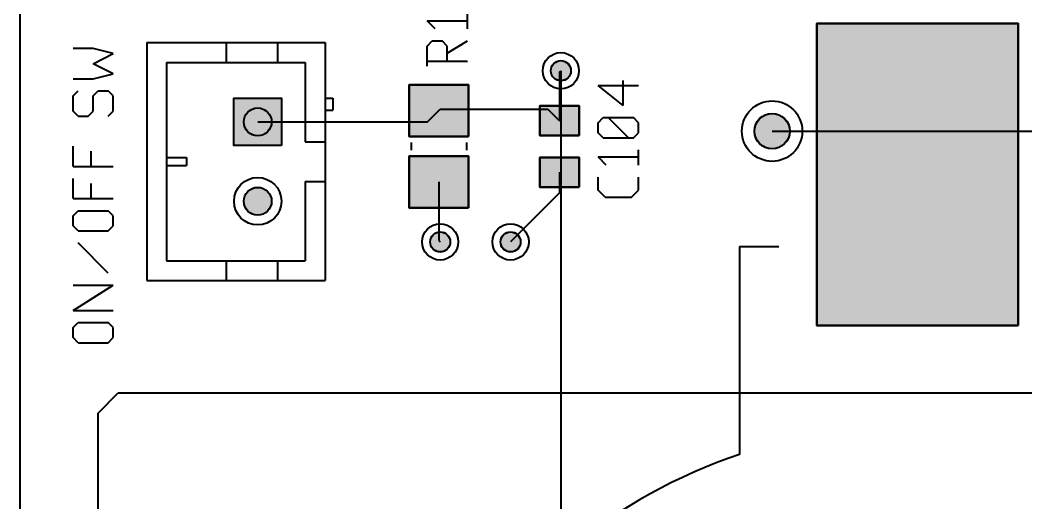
# Model space of a CAD drawing. Header units: millimetres. Extents: x 2 to 157, y 2 to 78.
# Drawn here: x 1.63 to 27.03, y 39.51 to 51.68 of the extents above; entities that cross this region are included whole.
import ezdxf

# ---------------------------------------------------------------- set-up
doc = ezdxf.new("R2010")
doc.units = ezdxf.units.MM
for name, color, linetype in [('bottom_copper', 7, 'Continuous'), ('bottom_silk', 7, 'Continuous'), ('drill_plated', 7, 'Continuous'), ('outline', 7, 'Continuous'), ('top_copper', 7, 'Continuous'), ('top_silk', 7, 'Continuous')]:
    doc.layers.add(name, color=color, linetype=linetype)

msp = doc.modelspace()

# ---------------------------------------------------------------- hatches: boundary and pattern name
at = {"layer": 'bottom_copper', "lineweight": 40}
for points in [[(15.54, 50.356), (15.525, 50.308), (15.502, 50.264), (15.47, 50.226), (15.432, 50.194), (15.388, 50.171), (15.34, 50.156), (15.291, 50.152), (15.241, 50.156), (15.194, 50.171), (15.15, 50.194), (15.111, 50.226), (15.08, 50.264), (15.056, 50.308), (15.042, 50.356), (15.037, 50.406), (15.042, 50.455), (15.056, 50.503), (15.08, 50.547), (15.111, 50.585), (15.15, 50.617), (15.194, 50.64), (15.241, 50.655), (15.291, 50.66), (15.34, 50.655), (15.388, 50.64), (15.432, 50.617), (15.47, 50.585), (15.502, 50.547), (15.525, 50.503), (15.54, 50.455), (15.545, 50.406), (15.54, 50.356)], [(8.234, 48.516), (7.035, 48.516), (7.035, 49.715), (8.234, 49.715), (8.234, 48.516)], [(7.979, 49.047), (7.959, 48.981), (7.926, 48.92), (7.883, 48.867), (7.83, 48.824), (7.769, 48.791), (7.703, 48.771), (7.635, 48.765), (7.566, 48.771), (7.501, 48.791), (7.44, 48.824), (7.387, 48.867), (7.343, 48.92), (7.311, 48.981), (7.291, 49.047), (7.284, 49.115), (7.291, 49.183), (7.311, 49.249), (7.343, 49.31), (7.387, 49.363), (7.44, 49.407), (7.501, 49.439), (7.566, 49.459), (7.635, 49.466), (7.703, 49.459), (7.769, 49.439), (7.83, 49.407), (7.883, 49.363), (7.926, 49.31), (7.959, 49.249), (7.979, 49.183), (7.985, 49.115), (7.979, 49.047)], [(21.061, 48.795), (21.035, 48.711), (20.994, 48.635), (20.939, 48.567), (20.872, 48.512), (20.795, 48.471), (20.712, 48.446), (20.625, 48.437), (20.538, 48.446), (20.455, 48.471), (20.378, 48.512), (20.31, 48.567), (20.255, 48.635), (20.214, 48.711), (20.189, 48.795), (20.18, 48.882), (20.189, 48.968), (20.214, 49.052), (20.255, 49.128), (20.31, 49.196), (20.378, 49.251), (20.455, 49.292), (20.538, 49.317), (20.625, 49.326), (20.712, 49.317), (20.795, 49.292), (20.872, 49.251), (20.939, 49.196), (20.994, 49.128), (21.035, 49.052), (21.061, 48.968), (21.069, 48.882), (21.061, 48.795)], [(7.979, 47.045), (7.959, 46.979), (7.926, 46.919), (7.883, 46.866), (7.83, 46.822), (7.769, 46.79), (7.703, 46.77), (7.635, 46.763), (7.566, 46.77), (7.501, 46.79), (7.44, 46.822), (7.387, 46.866), (7.343, 46.919), (7.311, 46.979), (7.291, 47.045), (7.284, 47.114), (7.291, 47.182), (7.311, 47.248), (7.343, 47.308), (7.387, 47.361), (7.44, 47.405), (7.501, 47.437), (7.566, 47.457), (7.635, 47.464), (7.703, 47.457), (7.769, 47.437), (7.83, 47.405), (7.883, 47.361), (7.926, 47.308), (7.959, 47.248), (7.979, 47.182), (7.985, 47.114), (7.979, 47.045)], [(12.492, 46.038), (12.477, 45.99), (12.454, 45.946), (12.422, 45.908), (12.384, 45.876), (12.34, 45.853), (12.292, 45.838), (12.243, 45.834), (12.193, 45.838), (12.146, 45.853), (12.102, 45.876), (12.063, 45.908), (12.032, 45.946), (12.008, 45.99), (11.994, 46.038), (11.989, 46.087), (11.994, 46.137), (12.008, 46.185), (12.032, 46.229), (12.063, 46.267), (12.102, 46.299), (12.146, 46.322), (12.193, 46.337), (12.243, 46.342), (12.292, 46.337), (12.34, 46.322), (12.384, 46.299), (12.422, 46.267), (12.454, 46.229), (12.477, 46.185), (12.492, 46.137), (12.497, 46.087), (12.492, 46.038)], [(14.27, 46.038), (14.255, 45.99), (14.232, 45.946), (14.2, 45.908), (14.162, 45.876), (14.118, 45.853), (14.07, 45.838), (14.021, 45.834), (13.971, 45.838), (13.924, 45.853), (13.88, 45.876), (13.841, 45.908), (13.81, 45.946), (13.786, 45.99), (13.772, 46.038), (13.767, 46.087), (13.772, 46.137), (13.786, 46.185), (13.81, 46.229), (13.841, 46.267), (13.88, 46.299), (13.924, 46.322), (13.971, 46.337), (14.021, 46.342), (14.07, 46.337), (14.118, 46.322), (14.162, 46.299), (14.2, 46.267), (14.232, 46.229), (14.255, 46.185), (14.27, 46.137), (14.275, 46.087), (14.27, 46.038)]]:
    msp.add_hatch(color=7, dxfattribs=at).paths.add_polyline_path(points, flags=0)
at = {"layer": 'drill_plated', "lineweight": 40}
for points in [[(15.54, 50.356), (15.525, 50.308), (15.502, 50.264), (15.47, 50.226), (15.432, 50.194), (15.388, 50.171), (15.34, 50.156), (15.291, 50.152), (15.241, 50.156), (15.194, 50.171), (15.15, 50.194), (15.111, 50.226), (15.08, 50.264), (15.056, 50.308), (15.042, 50.356), (15.037, 50.406), (15.042, 50.455), (15.056, 50.503), (15.08, 50.547), (15.111, 50.585), (15.15, 50.617), (15.194, 50.64), (15.241, 50.655), (15.291, 50.66), (15.34, 50.655), (15.388, 50.64), (15.432, 50.617), (15.47, 50.585), (15.502, 50.547), (15.525, 50.503), (15.54, 50.455), (15.545, 50.406), (15.54, 50.356)], [(7.979, 49.047), (7.959, 48.981), (7.926, 48.92), (7.883, 48.867), (7.83, 48.824), (7.769, 48.791), (7.703, 48.771), (7.635, 48.765), (7.566, 48.771), (7.501, 48.791), (7.44, 48.824), (7.387, 48.867), (7.343, 48.92), (7.311, 48.981), (7.291, 49.047), (7.284, 49.115), (7.291, 49.183), (7.311, 49.249), (7.343, 49.31), (7.387, 49.363), (7.44, 49.407), (7.501, 49.439), (7.566, 49.459), (7.635, 49.466), (7.703, 49.459), (7.769, 49.439), (7.83, 49.407), (7.883, 49.363), (7.926, 49.31), (7.959, 49.249), (7.979, 49.183), (7.985, 49.115), (7.979, 49.047)], [(21.061, 48.795), (21.035, 48.711), (20.994, 48.635), (20.939, 48.567), (20.872, 48.512), (20.795, 48.471), (20.712, 48.446), (20.625, 48.437), (20.538, 48.446), (20.455, 48.471), (20.378, 48.512), (20.31, 48.567), (20.255, 48.635), (20.214, 48.711), (20.189, 48.795), (20.18, 48.882), (20.189, 48.968), (20.214, 49.052), (20.255, 49.128), (20.31, 49.196), (20.378, 49.251), (20.455, 49.292), (20.538, 49.317), (20.625, 49.326), (20.712, 49.317), (20.795, 49.292), (20.872, 49.251), (20.939, 49.196), (20.994, 49.128), (21.035, 49.052), (21.061, 48.968), (21.069, 48.882), (21.061, 48.795)], [(7.979, 47.045), (7.959, 46.979), (7.926, 46.919), (7.883, 46.866), (7.83, 46.822), (7.769, 46.79), (7.703, 46.77), (7.635, 46.763), (7.566, 46.77), (7.501, 46.79), (7.44, 46.822), (7.387, 46.866), (7.343, 46.919), (7.311, 46.979), (7.291, 47.045), (7.284, 47.114), (7.291, 47.182), (7.311, 47.248), (7.343, 47.308), (7.387, 47.361), (7.44, 47.405), (7.501, 47.437), (7.566, 47.457), (7.635, 47.464), (7.703, 47.457), (7.769, 47.437), (7.83, 47.405), (7.883, 47.361), (7.926, 47.308), (7.959, 47.248), (7.979, 47.182), (7.985, 47.114), (7.979, 47.045)], [(12.492, 46.038), (12.477, 45.99), (12.454, 45.946), (12.422, 45.908), (12.384, 45.876), (12.34, 45.853), (12.292, 45.838), (12.243, 45.834), (12.193, 45.838), (12.146, 45.853), (12.102, 45.876), (12.063, 45.908), (12.032, 45.946), (12.008, 45.99), (11.994, 46.038), (11.989, 46.087), (11.994, 46.137), (12.008, 46.185), (12.032, 46.229), (12.063, 46.267), (12.102, 46.299), (12.146, 46.322), (12.193, 46.337), (12.243, 46.342), (12.292, 46.337), (12.34, 46.322), (12.384, 46.299), (12.422, 46.267), (12.454, 46.229), (12.477, 46.185), (12.492, 46.137), (12.497, 46.087), (12.492, 46.038)], [(14.27, 46.038), (14.255, 45.99), (14.232, 45.946), (14.2, 45.908), (14.162, 45.876), (14.118, 45.853), (14.07, 45.838), (14.021, 45.834), (13.971, 45.838), (13.924, 45.853), (13.88, 45.876), (13.841, 45.908), (13.81, 45.946), (13.786, 45.99), (13.772, 46.038), (13.767, 46.087), (13.772, 46.137), (13.786, 46.185), (13.81, 46.229), (13.841, 46.267), (13.88, 46.299), (13.924, 46.322), (13.971, 46.337), (14.021, 46.342), (14.07, 46.337), (14.118, 46.322), (14.162, 46.299), (14.2, 46.267), (14.232, 46.229), (14.255, 46.185), (14.27, 46.137), (14.275, 46.087), (14.27, 46.038)]]:
    msp.add_hatch(color=7, dxfattribs=at).paths.add_polyline_path(points, flags=0)
at = {"layer": 'top_copper', "lineweight": 40}
for points in [[(26.838, 43.98), (21.758, 43.98), (21.758, 51.6), (26.838, 51.6), (26.838, 43.98)], [(15.54, 50.356), (15.525, 50.308), (15.502, 50.264), (15.47, 50.226), (15.432, 50.194), (15.388, 50.171), (15.34, 50.156), (15.291, 50.152), (15.241, 50.156), (15.194, 50.171), (15.15, 50.194), (15.111, 50.226), (15.08, 50.264), (15.056, 50.308), (15.042, 50.356), (15.037, 50.406), (15.042, 50.455), (15.056, 50.503), (15.08, 50.547), (15.111, 50.585), (15.15, 50.617), (15.194, 50.64), (15.241, 50.655), (15.291, 50.66), (15.34, 50.655), (15.388, 50.64), (15.432, 50.617), (15.47, 50.585), (15.502, 50.547), (15.525, 50.503), (15.54, 50.455), (15.545, 50.406), (15.54, 50.356)], [(12.957, 48.749), (11.457, 48.749), (11.457, 50.05), (12.957, 50.05), (12.957, 48.749)], [(8.234, 48.516), (7.035, 48.516), (7.035, 49.715), (8.234, 49.715), (8.234, 48.516)], [(7.979, 49.047), (7.959, 48.981), (7.926, 48.92), (7.883, 48.867), (7.83, 48.824), (7.769, 48.791), (7.703, 48.771), (7.635, 48.765), (7.566, 48.771), (7.501, 48.791), (7.44, 48.824), (7.387, 48.867), (7.343, 48.92), (7.311, 48.981), (7.291, 49.047), (7.284, 49.115), (7.291, 49.183), (7.311, 49.249), (7.343, 49.31), (7.387, 49.363), (7.44, 49.407), (7.501, 49.439), (7.566, 49.459), (7.635, 49.466), (7.703, 49.459), (7.769, 49.439), (7.83, 49.407), (7.883, 49.363), (7.926, 49.31), (7.959, 49.249), (7.979, 49.183), (7.985, 49.115), (7.979, 49.047)], [(15.755, 48.771), (14.755, 48.771), (14.755, 49.52), (15.755, 49.52), (15.755, 48.771)], [(21.061, 48.795), (21.035, 48.711), (20.994, 48.635), (20.939, 48.567), (20.872, 48.512), (20.795, 48.471), (20.712, 48.446), (20.625, 48.437), (20.538, 48.446), (20.455, 48.471), (20.378, 48.512), (20.31, 48.567), (20.255, 48.635), (20.214, 48.711), (20.189, 48.795), (20.18, 48.882), (20.189, 48.968), (20.214, 49.052), (20.255, 49.128), (20.31, 49.196), (20.378, 49.251), (20.455, 49.292), (20.538, 49.317), (20.625, 49.326), (20.712, 49.317), (20.795, 49.292), (20.872, 49.251), (20.939, 49.196), (20.994, 49.128), (21.035, 49.052), (21.061, 48.968), (21.069, 48.882), (21.061, 48.795)], [(12.957, 46.95), (11.457, 46.95), (11.457, 48.25), (12.957, 48.25), (12.957, 46.95)], [(15.755, 47.471), (14.755, 47.471), (14.755, 48.22), (15.755, 48.22), (15.755, 47.471)], [(7.979, 47.045), (7.959, 46.979), (7.926, 46.919), (7.883, 46.866), (7.83, 46.822), (7.769, 46.79), (7.703, 46.77), (7.635, 46.763), (7.566, 46.77), (7.501, 46.79), (7.44, 46.822), (7.387, 46.866), (7.343, 46.919), (7.311, 46.979), (7.291, 47.045), (7.284, 47.114), (7.291, 47.182), (7.311, 47.248), (7.343, 47.308), (7.387, 47.361), (7.44, 47.405), (7.501, 47.437), (7.566, 47.457), (7.635, 47.464), (7.703, 47.457), (7.769, 47.437), (7.83, 47.405), (7.883, 47.361), (7.926, 47.308), (7.959, 47.248), (7.979, 47.182), (7.985, 47.114), (7.979, 47.045)], [(12.492, 46.038), (12.477, 45.99), (12.454, 45.946), (12.422, 45.908), (12.384, 45.876), (12.34, 45.853), (12.292, 45.838), (12.243, 45.834), (12.193, 45.838), (12.146, 45.853), (12.102, 45.876), (12.063, 45.908), (12.032, 45.946), (12.008, 45.99), (11.994, 46.038), (11.989, 46.087), (11.994, 46.137), (12.008, 46.185), (12.032, 46.229), (12.063, 46.267), (12.102, 46.299), (12.146, 46.322), (12.193, 46.337), (12.243, 46.342), (12.292, 46.337), (12.34, 46.322), (12.384, 46.299), (12.422, 46.267), (12.454, 46.229), (12.477, 46.185), (12.492, 46.137), (12.497, 46.087), (12.492, 46.038)], [(14.27, 46.038), (14.255, 45.99), (14.232, 45.946), (14.2, 45.908), (14.162, 45.876), (14.118, 45.853), (14.07, 45.838), (14.021, 45.834), (13.971, 45.838), (13.924, 45.853), (13.88, 45.876), (13.841, 45.908), (13.81, 45.946), (13.786, 45.99), (13.772, 46.038), (13.767, 46.087), (13.772, 46.137), (13.786, 46.185), (13.81, 46.229), (13.841, 46.267), (13.88, 46.299), (13.924, 46.322), (13.971, 46.337), (14.021, 46.342), (14.07, 46.337), (14.118, 46.322), (14.162, 46.299), (14.2, 46.267), (14.232, 46.229), (14.255, 46.185), (14.27, 46.137), (14.275, 46.087), (14.27, 46.038)]]:
    msp.add_hatch(color=7, dxfattribs=at).paths.add_polyline_path(points, flags=0)

# ---------------------------------------------------------------- linework, layer by layer
at = {"layer": 'bottom_copper', "color": 7, "lineweight": 40}
for p, q in [((15.291, 50.406), (15.291, 14.591)), ((7.035, 49.715), (8.234, 49.715)), ((7.035, 48.516), (7.035, 49.715)), ((8.234, 49.715), (8.234, 48.516)), ((8.234, 48.516), (7.035, 48.516))]:
    msp.add_line(p, q, dxfattribs=at)
for points in [[(15.54, 50.356), (15.525, 50.308), (15.502, 50.264), (15.47, 50.226), (15.432, 50.194), (15.388, 50.171), (15.34, 50.156), (15.291, 50.152), (15.241, 50.156), (15.194, 50.171), (15.15, 50.194), (15.111, 50.226), (15.08, 50.264), (15.056, 50.308), (15.042, 50.356), (15.037, 50.406), (15.042, 50.455), (15.056, 50.503), (15.08, 50.547), (15.111, 50.585), (15.15, 50.617), (15.194, 50.64), (15.241, 50.655), (15.291, 50.66), (15.34, 50.655), (15.388, 50.64), (15.432, 50.617), (15.47, 50.585), (15.502, 50.547), (15.525, 50.503), (15.54, 50.455), (15.545, 50.406), (15.54, 50.356)], [(8.234, 48.516), (7.035, 48.516), (7.035, 49.715), (8.234, 49.715), (8.234, 48.516)], [(7.979, 49.047), (7.959, 48.981), (7.926, 48.92), (7.883, 48.867), (7.83, 48.824), (7.769, 48.791), (7.703, 48.771), (7.635, 48.765), (7.566, 48.771), (7.501, 48.791), (7.44, 48.824), (7.387, 48.867), (7.343, 48.92), (7.311, 48.981), (7.291, 49.047), (7.284, 49.115), (7.291, 49.183), (7.311, 49.249), (7.343, 49.31), (7.387, 49.363), (7.44, 49.407), (7.501, 49.439), (7.566, 49.459), (7.635, 49.466), (7.703, 49.459), (7.769, 49.439), (7.83, 49.407), (7.883, 49.363), (7.926, 49.31), (7.959, 49.249), (7.979, 49.183), (7.985, 49.115), (7.979, 49.047)], [(21.061, 48.795), (21.035, 48.711), (20.994, 48.635), (20.939, 48.567), (20.872, 48.512), (20.795, 48.471), (20.712, 48.446), (20.625, 48.437), (20.538, 48.446), (20.455, 48.471), (20.378, 48.512), (20.31, 48.567), (20.255, 48.635), (20.214, 48.711), (20.189, 48.795), (20.18, 48.882), (20.189, 48.968), (20.214, 49.052), (20.255, 49.128), (20.31, 49.196), (20.378, 49.251), (20.455, 49.292), (20.538, 49.317), (20.625, 49.326), (20.712, 49.317), (20.795, 49.292), (20.872, 49.251), (20.939, 49.196), (20.994, 49.128), (21.035, 49.052), (21.061, 48.968), (21.069, 48.882), (21.061, 48.795)], [(7.979, 47.045), (7.959, 46.979), (7.926, 46.919), (7.883, 46.866), (7.83, 46.822), (7.769, 46.79), (7.703, 46.77), (7.635, 46.763), (7.566, 46.77), (7.501, 46.79), (7.44, 46.822), (7.387, 46.866), (7.343, 46.919), (7.311, 46.979), (7.291, 47.045), (7.284, 47.114), (7.291, 47.182), (7.311, 47.248), (7.343, 47.308), (7.387, 47.361), (7.44, 47.405), (7.501, 47.437), (7.566, 47.457), (7.635, 47.464), (7.703, 47.457), (7.769, 47.437), (7.83, 47.405), (7.883, 47.361), (7.926, 47.308), (7.959, 47.248), (7.979, 47.182), (7.985, 47.114), (7.979, 47.045)], [(12.492, 46.038), (12.477, 45.99), (12.454, 45.946), (12.422, 45.908), (12.384, 45.876), (12.34, 45.853), (12.292, 45.838), (12.243, 45.834), (12.193, 45.838), (12.146, 45.853), (12.102, 45.876), (12.063, 45.908), (12.032, 45.946), (12.008, 45.99), (11.994, 46.038), (11.989, 46.087), (11.994, 46.137), (12.008, 46.185), (12.032, 46.229), (12.063, 46.267), (12.102, 46.299), (12.146, 46.322), (12.193, 46.337), (12.243, 46.342), (12.292, 46.337), (12.34, 46.322), (12.384, 46.299), (12.422, 46.267), (12.454, 46.229), (12.477, 46.185), (12.492, 46.137), (12.497, 46.087), (12.492, 46.038)], [(14.27, 46.038), (14.255, 45.99), (14.232, 45.946), (14.2, 45.908), (14.162, 45.876), (14.118, 45.853), (14.07, 45.838), (14.021, 45.834), (13.971, 45.838), (13.924, 45.853), (13.88, 45.876), (13.841, 45.908), (13.81, 45.946), (13.786, 45.99), (13.772, 46.038), (13.767, 46.087), (13.772, 46.137), (13.786, 46.185), (13.81, 46.229), (13.841, 46.267), (13.88, 46.299), (13.924, 46.322), (13.971, 46.337), (14.021, 46.342), (14.07, 46.337), (14.118, 46.322), (14.162, 46.299), (14.2, 46.267), (14.232, 46.229), (14.255, 46.185), (14.27, 46.137), (14.275, 46.087), (14.27, 46.038)]]:
    msp.add_lwpolyline(points, close=True, dxfattribs=at)
for centre, major_axis in [((15.291, 50.406), (0.457, 0)), ((15.291, 50.406), (0.254, 0)), ((20.625, 48.882), (0.762, 0)), ((7.635, 49.115), (0.351, 0)), ((20.625, 48.882), (0.445, 0)), ((7.635, 47.114), (0.599, 0)), ((7.635, 47.114), (0.351, 0)), ((12.243, 46.087), (0.457, 0)), ((14.021, 46.087), (0.457, 0)), ((12.243, 46.087), (0.254, 0)), ((14.021, 46.087), (0.254, 0))]:
    msp.add_ellipse(centre, major_axis=major_axis, ratio=1, dxfattribs=at)
at = {"layer": 'bottom_silk', "color": 7, "lineweight": 40}
msp.add_line((1.635, 2.113), (1.635, 78.114), dxfattribs=at)
at = {"layer": 'drill_plated', "color": 7, "lineweight": 40}
for points in [[(15.54, 50.356), (15.525, 50.308), (15.502, 50.264), (15.47, 50.226), (15.432, 50.194), (15.388, 50.171), (15.34, 50.156), (15.291, 50.152), (15.241, 50.156), (15.194, 50.171), (15.15, 50.194), (15.111, 50.226), (15.08, 50.264), (15.056, 50.308), (15.042, 50.356), (15.037, 50.406), (15.042, 50.455), (15.056, 50.503), (15.08, 50.547), (15.111, 50.585), (15.15, 50.617), (15.194, 50.64), (15.241, 50.655), (15.291, 50.66), (15.34, 50.655), (15.388, 50.64), (15.432, 50.617), (15.47, 50.585), (15.502, 50.547), (15.525, 50.503), (15.54, 50.455), (15.545, 50.406), (15.54, 50.356)], [(7.979, 49.047), (7.959, 48.981), (7.926, 48.92), (7.883, 48.867), (7.83, 48.824), (7.769, 48.791), (7.703, 48.771), (7.635, 48.765), (7.566, 48.771), (7.501, 48.791), (7.44, 48.824), (7.387, 48.867), (7.343, 48.92), (7.311, 48.981), (7.291, 49.047), (7.284, 49.115), (7.291, 49.183), (7.311, 49.249), (7.343, 49.31), (7.387, 49.363), (7.44, 49.407), (7.501, 49.439), (7.566, 49.459), (7.635, 49.466), (7.703, 49.459), (7.769, 49.439), (7.83, 49.407), (7.883, 49.363), (7.926, 49.31), (7.959, 49.249), (7.979, 49.183), (7.985, 49.115), (7.979, 49.047)], [(21.061, 48.795), (21.035, 48.711), (20.994, 48.635), (20.939, 48.567), (20.872, 48.512), (20.795, 48.471), (20.712, 48.446), (20.625, 48.437), (20.538, 48.446), (20.455, 48.471), (20.378, 48.512), (20.31, 48.567), (20.255, 48.635), (20.214, 48.711), (20.189, 48.795), (20.18, 48.882), (20.189, 48.968), (20.214, 49.052), (20.255, 49.128), (20.31, 49.196), (20.378, 49.251), (20.455, 49.292), (20.538, 49.317), (20.625, 49.326), (20.712, 49.317), (20.795, 49.292), (20.872, 49.251), (20.939, 49.196), (20.994, 49.128), (21.035, 49.052), (21.061, 48.968), (21.069, 48.882), (21.061, 48.795)], [(7.979, 47.045), (7.959, 46.979), (7.926, 46.919), (7.883, 46.866), (7.83, 46.822), (7.769, 46.79), (7.703, 46.77), (7.635, 46.763), (7.566, 46.77), (7.501, 46.79), (7.44, 46.822), (7.387, 46.866), (7.343, 46.919), (7.311, 46.979), (7.291, 47.045), (7.284, 47.114), (7.291, 47.182), (7.311, 47.248), (7.343, 47.308), (7.387, 47.361), (7.44, 47.405), (7.501, 47.437), (7.566, 47.457), (7.635, 47.464), (7.703, 47.457), (7.769, 47.437), (7.83, 47.405), (7.883, 47.361), (7.926, 47.308), (7.959, 47.248), (7.979, 47.182), (7.985, 47.114), (7.979, 47.045)], [(12.492, 46.038), (12.477, 45.99), (12.454, 45.946), (12.422, 45.908), (12.384, 45.876), (12.34, 45.853), (12.292, 45.838), (12.243, 45.834), (12.193, 45.838), (12.146, 45.853), (12.102, 45.876), (12.063, 45.908), (12.032, 45.946), (12.008, 45.99), (11.994, 46.038), (11.989, 46.087), (11.994, 46.137), (12.008, 46.185), (12.032, 46.229), (12.063, 46.267), (12.102, 46.299), (12.146, 46.322), (12.193, 46.337), (12.243, 46.342), (12.292, 46.337), (12.34, 46.322), (12.384, 46.299), (12.422, 46.267), (12.454, 46.229), (12.477, 46.185), (12.492, 46.137), (12.497, 46.087), (12.492, 46.038)], [(14.27, 46.038), (14.255, 45.99), (14.232, 45.946), (14.2, 45.908), (14.162, 45.876), (14.118, 45.853), (14.07, 45.838), (14.021, 45.834), (13.971, 45.838), (13.924, 45.853), (13.88, 45.876), (13.841, 45.908), (13.81, 45.946), (13.786, 45.99), (13.772, 46.038), (13.767, 46.087), (13.772, 46.137), (13.786, 46.185), (13.81, 46.229), (13.841, 46.267), (13.88, 46.299), (13.924, 46.322), (13.971, 46.337), (14.021, 46.342), (14.07, 46.337), (14.118, 46.322), (14.162, 46.299), (14.2, 46.267), (14.232, 46.229), (14.255, 46.185), (14.27, 46.137), (14.275, 46.087), (14.27, 46.038)]]:
    msp.add_lwpolyline(points, close=True, dxfattribs=at)
for centre, major_axis in [((15.291, 50.406), (0.254, 0)), ((7.635, 49.115), (0.351, 0)), ((20.625, 48.882), (0.445, 0)), ((7.635, 47.114), (0.351, 0)), ((12.243, 46.087), (0.254, 0)), ((14.021, 46.087), (0.254, 0))]:
    msp.add_ellipse(centre, major_axis=major_axis, ratio=1, dxfattribs=at)
at = {"layer": 'outline', "color": 7, "lineweight": 40}
msp.add_line((1.635, 2.113), (1.635, 78.114), dxfattribs=at)
at = {"layer": 'top_copper', "color": 7, "lineweight": 40}
for p, q in [((26.838, 51.6), (21.758, 51.6)), ((21.758, 51.6), (21.758, 43.98)), ((26.838, 43.98), (26.838, 51.6)), ((15.265, 50.379), (15.291, 50.406)), ((15.265, 49.136), (15.265, 50.379)), ((11.457, 50.05), (11.457, 48.749)), ((12.957, 50.05), (11.457, 50.05)), ((12.957, 48.749), (12.957, 50.05)), ((7.035, 49.715), (8.234, 49.715)), ((7.035, 48.516), (7.035, 49.715)), ((8.234, 49.715), (8.234, 48.516)), ((11.922, 49.115), (12.243, 49.435)), ((12.243, 49.435), (14.965, 49.435)), ((14.755, 49.52), (14.755, 48.771)), ((15.755, 49.52), (14.755, 49.52)), ((14.965, 49.435), (15.255, 49.145)), ((15.755, 48.771), (15.755, 49.52)), ((7.635, 49.115), (11.922, 49.115)), ((14.755, 48.771), (15.755, 48.771)), ((20.625, 48.882), (27.991, 48.882)), ((8.234, 48.516), (7.035, 48.516)), ((11.457, 48.749), (12.957, 48.749)), ((11.457, 48.25), (11.457, 46.95)), ((12.957, 48.25), (11.457, 48.25)), ((12.957, 46.95), (12.957, 48.25)), ((14.755, 48.22), (14.755, 47.471)), ((15.755, 48.22), (14.755, 48.22)), ((15.755, 47.471), (15.755, 48.22)), ((15.255, 47.846), (15.255, 47.322)), ((12.207, 47.6), (12.207, 46.123)), ((15.255, 47.322), (14.021, 46.087)), ((14.755, 47.471), (15.755, 47.471)), ((11.457, 46.95), (12.957, 46.95)), ((12.207, 46.123), (12.243, 46.087)), ((21.758, 43.98), (26.838, 43.98)), ((3.607, 41.77), (4.115, 42.278)), ((4.115, 42.278), (66.345, 42.278)), ((3.607, 31.863), (3.607, 41.77))]:
    msp.add_line(p, q, dxfattribs=at)
for points in [[(26.838, 43.98), (21.758, 43.98), (21.758, 51.6), (26.838, 51.6), (26.838, 43.98)], [(15.54, 50.356), (15.525, 50.308), (15.502, 50.264), (15.47, 50.226), (15.432, 50.194), (15.388, 50.171), (15.34, 50.156), (15.291, 50.152), (15.241, 50.156), (15.194, 50.171), (15.15, 50.194), (15.111, 50.226), (15.08, 50.264), (15.056, 50.308), (15.042, 50.356), (15.037, 50.406), (15.042, 50.455), (15.056, 50.503), (15.08, 50.547), (15.111, 50.585), (15.15, 50.617), (15.194, 50.64), (15.241, 50.655), (15.291, 50.66), (15.34, 50.655), (15.388, 50.64), (15.432, 50.617), (15.47, 50.585), (15.502, 50.547), (15.525, 50.503), (15.54, 50.455), (15.545, 50.406), (15.54, 50.356)], [(12.957, 48.749), (11.457, 48.749), (11.457, 50.05), (12.957, 50.05), (12.957, 48.749)], [(8.234, 48.516), (7.035, 48.516), (7.035, 49.715), (8.234, 49.715), (8.234, 48.516)], [(7.979, 49.047), (7.959, 48.981), (7.926, 48.92), (7.883, 48.867), (7.83, 48.824), (7.769, 48.791), (7.703, 48.771), (7.635, 48.765), (7.566, 48.771), (7.501, 48.791), (7.44, 48.824), (7.387, 48.867), (7.343, 48.92), (7.311, 48.981), (7.291, 49.047), (7.284, 49.115), (7.291, 49.183), (7.311, 49.249), (7.343, 49.31), (7.387, 49.363), (7.44, 49.407), (7.501, 49.439), (7.566, 49.459), (7.635, 49.466), (7.703, 49.459), (7.769, 49.439), (7.83, 49.407), (7.883, 49.363), (7.926, 49.31), (7.959, 49.249), (7.979, 49.183), (7.985, 49.115), (7.979, 49.047)], [(15.755, 48.771), (14.755, 48.771), (14.755, 49.52), (15.755, 49.52), (15.755, 48.771)], [(21.061, 48.795), (21.035, 48.711), (20.994, 48.635), (20.939, 48.567), (20.872, 48.512), (20.795, 48.471), (20.712, 48.446), (20.625, 48.437), (20.538, 48.446), (20.455, 48.471), (20.378, 48.512), (20.31, 48.567), (20.255, 48.635), (20.214, 48.711), (20.189, 48.795), (20.18, 48.882), (20.189, 48.968), (20.214, 49.052), (20.255, 49.128), (20.31, 49.196), (20.378, 49.251), (20.455, 49.292), (20.538, 49.317), (20.625, 49.326), (20.712, 49.317), (20.795, 49.292), (20.872, 49.251), (20.939, 49.196), (20.994, 49.128), (21.035, 49.052), (21.061, 48.968), (21.069, 48.882), (21.061, 48.795)], [(12.957, 46.95), (11.457, 46.95), (11.457, 48.25), (12.957, 48.25), (12.957, 46.95)], [(15.755, 47.471), (14.755, 47.471), (14.755, 48.22), (15.755, 48.22), (15.755, 47.471)], [(7.979, 47.045), (7.959, 46.979), (7.926, 46.919), (7.883, 46.866), (7.83, 46.822), (7.769, 46.79), (7.703, 46.77), (7.635, 46.763), (7.566, 46.77), (7.501, 46.79), (7.44, 46.822), (7.387, 46.866), (7.343, 46.919), (7.311, 46.979), (7.291, 47.045), (7.284, 47.114), (7.291, 47.182), (7.311, 47.248), (7.343, 47.308), (7.387, 47.361), (7.44, 47.405), (7.501, 47.437), (7.566, 47.457), (7.635, 47.464), (7.703, 47.457), (7.769, 47.437), (7.83, 47.405), (7.883, 47.361), (7.926, 47.308), (7.959, 47.248), (7.979, 47.182), (7.985, 47.114), (7.979, 47.045)], [(12.492, 46.038), (12.477, 45.99), (12.454, 45.946), (12.422, 45.908), (12.384, 45.876), (12.34, 45.853), (12.292, 45.838), (12.243, 45.834), (12.193, 45.838), (12.146, 45.853), (12.102, 45.876), (12.063, 45.908), (12.032, 45.946), (12.008, 45.99), (11.994, 46.038), (11.989, 46.087), (11.994, 46.137), (12.008, 46.185), (12.032, 46.229), (12.063, 46.267), (12.102, 46.299), (12.146, 46.322), (12.193, 46.337), (12.243, 46.342), (12.292, 46.337), (12.34, 46.322), (12.384, 46.299), (12.422, 46.267), (12.454, 46.229), (12.477, 46.185), (12.492, 46.137), (12.497, 46.087), (12.492, 46.038)], [(14.27, 46.038), (14.255, 45.99), (14.232, 45.946), (14.2, 45.908), (14.162, 45.876), (14.118, 45.853), (14.07, 45.838), (14.021, 45.834), (13.971, 45.838), (13.924, 45.853), (13.88, 45.876), (13.841, 45.908), (13.81, 45.946), (13.786, 45.99), (13.772, 46.038), (13.767, 46.087), (13.772, 46.137), (13.786, 46.185), (13.81, 46.229), (13.841, 46.267), (13.88, 46.299), (13.924, 46.322), (13.971, 46.337), (14.021, 46.342), (14.07, 46.337), (14.118, 46.322), (14.162, 46.299), (14.2, 46.267), (14.232, 46.229), (14.255, 46.185), (14.27, 46.137), (14.275, 46.087), (14.27, 46.038)]]:
    msp.add_lwpolyline(points, close=True, dxfattribs=at)
for centre, major_axis in [((15.291, 50.406), (0.457, 0)), ((15.291, 50.406), (0.254, 0)), ((20.625, 48.882), (0.762, 0)), ((7.635, 49.115), (0.351, 0)), ((20.625, 48.882), (0.445, 0)), ((7.635, 47.114), (0.599, 0)), ((7.635, 47.114), (0.351, 0)), ((12.243, 46.087), (0.457, 0)), ((14.021, 46.087), (0.457, 0)), ((12.243, 46.087), (0.254, 0)), ((14.021, 46.087), (0.254, 0))]:
    msp.add_ellipse(centre, major_axis=major_axis, ratio=1, dxfattribs=at)
at = {"layer": 'top_silk', "color": 7, "lineweight": 40}
for p, q in [((1.635, 2.113), (1.635, 78.114)), ((12.931, 51.461), (12.931, 51.842)), ((12.118, 51.461), (11.915, 51.664)), ((11.915, 51.664), (12.931, 51.664)), ((4.836, 51.114), (9.334, 51.114)), ((4.836, 51.114), (4.836, 45.115)), ((6.835, 51.114), (6.835, 50.614)), ((8.135, 51.114), (8.135, 50.614)), ((9.334, 51.114), (9.334, 45.115)), ((11.915, 51.029), (12.041, 51.156)), ((12.041, 51.156), (12.296, 51.156)), ((12.422, 51.029), (12.296, 51.156)), ((12.422, 50.851), (12.931, 51.156)), ((3.48, 50.964), (2.972, 50.964)), ((3.988, 50.837), (3.48, 50.964)), ((3.48, 50.583), (3.988, 50.837)), ((11.915, 50.521), (11.915, 51.029)), ((12.422, 50.648), (12.422, 51.029)), ((3.988, 50.329), (3.48, 50.583)), ((5.334, 50.614), (8.834, 50.614)), ((5.334, 50.614), (5.334, 45.615)), ((8.834, 50.614), (8.834, 48.615)), ((11.915, 50.648), (12.931, 50.648)), ((3.48, 50.202), (3.988, 50.329)), ((2.972, 50.202), (3.48, 50.202)), ((16.867, 49.526), (16.867, 50.161)), ((2.972, 49.77), (3.099, 49.898)), ((3.48, 49.77), (3.607, 49.898)), ((3.607, 49.898), (3.861, 49.898)), ((3.988, 49.77), (3.861, 49.898)), ((16.867, 49.526), (16.233, 50.035)), ((16.233, 50.035), (17.248, 50.035)), ((2.972, 49.389), (2.972, 49.77)), ((3.48, 49.389), (3.48, 49.77)), ((3.988, 49.389), (3.988, 49.77)), ((9.334, 49.715), (9.535, 49.715)), ((9.535, 49.715), (9.535, 49.415)), ((3.099, 49.263), (2.972, 49.389)), ((3.353, 49.263), (3.48, 49.389)), ((3.861, 49.263), (3.988, 49.389)), ((9.334, 49.415), (9.535, 49.415)), ((3.099, 49.263), (3.353, 49.263)), ((16.233, 49.095), (16.36, 49.222)), ((16.233, 48.841), (16.233, 49.095)), ((16.36, 49.222), (17.122, 49.222)), ((16.994, 48.714), (16.486, 49.222)), ((17.248, 49.095), (17.122, 49.222)), ((17.248, 48.841), (17.248, 49.095)), ((16.36, 48.714), (16.233, 48.841)), ((17.122, 48.714), (17.248, 48.841)), ((8.834, 48.615), (9.334, 48.615)), ((11.507, 48.599), (11.507, 48.4)), ((12.907, 48.599), (12.907, 48.4)), ((16.36, 48.714), (17.122, 48.714)), ((2.972, 47.992), (2.972, 48.501)), ((3.429, 47.992), (3.429, 48.373)), ((17.248, 48.028), (17.248, 48.409)), ((5.334, 48.213), (5.834, 48.213)), ((5.334, 48.015), (5.834, 48.015)), ((5.834, 48.213), (5.834, 48.015)), ((16.436, 48.028), (16.233, 48.231)), ((16.233, 48.231), (17.248, 48.231)), ((2.972, 47.992), (3.988, 47.992)), ((2.972, 47.18), (2.972, 47.688)), ((3.429, 47.18), (3.429, 47.561)), ((8.834, 47.614), (8.834, 45.615)), ((8.834, 47.614), (9.334, 47.614)), ((16.233, 47.393), (16.233, 47.723)), ((17.248, 47.393), (17.248, 47.723)), ((16.41, 47.215), (16.233, 47.393)), ((17.071, 47.215), (17.248, 47.393)), ((2.972, 47.18), (3.988, 47.18)), ((16.41, 47.215), (17.071, 47.215)), ((2.972, 46.748), (3.099, 46.875)), ((2.972, 46.494), (2.972, 46.748)), ((3.099, 46.875), (3.861, 46.875)), ((3.988, 46.748), (3.861, 46.875)), ((3.988, 46.494), (3.988, 46.748)), ((3.099, 46.367), (2.972, 46.494)), ((3.861, 46.367), (3.988, 46.494)), ((3.099, 46.367), (3.861, 46.367)), ((3.861, 45.3), (3.099, 46.062)), ((19.798, 45.97), (19.798, 40.727)), ((19.798, 45.97), (20.798, 45.97)), ((5.334, 45.615), (8.834, 45.615)), ((6.835, 45.615), (6.835, 45.115)), ((8.135, 45.615), (8.135, 45.115)), ((2.972, 44.36), (3.988, 44.995)), ((2.972, 44.995), (3.988, 44.995)), ((4.836, 45.115), (9.334, 45.115)), ((2.972, 44.36), (3.988, 44.36)), ((2.972, 43.928), (3.099, 44.056)), ((3.099, 44.056), (3.861, 44.056)), ((3.988, 43.928), (3.861, 44.056)), ((2.972, 43.675), (2.972, 43.928)), ((3.988, 43.675), (3.988, 43.928)), ((3.099, 43.547), (2.972, 43.675)), ((3.099, 43.547), (3.861, 43.547)), ((3.861, 43.547), (3.988, 43.675))]:
    msp.add_line(p, q, dxfattribs=at)
msp.add_ellipse((24.298, 27.47), major_axis=(14, 0), ratio=1, start_param=1.898034, end_param=2.600493, dxfattribs=at)

doc.saveas('drawing.dxf')
